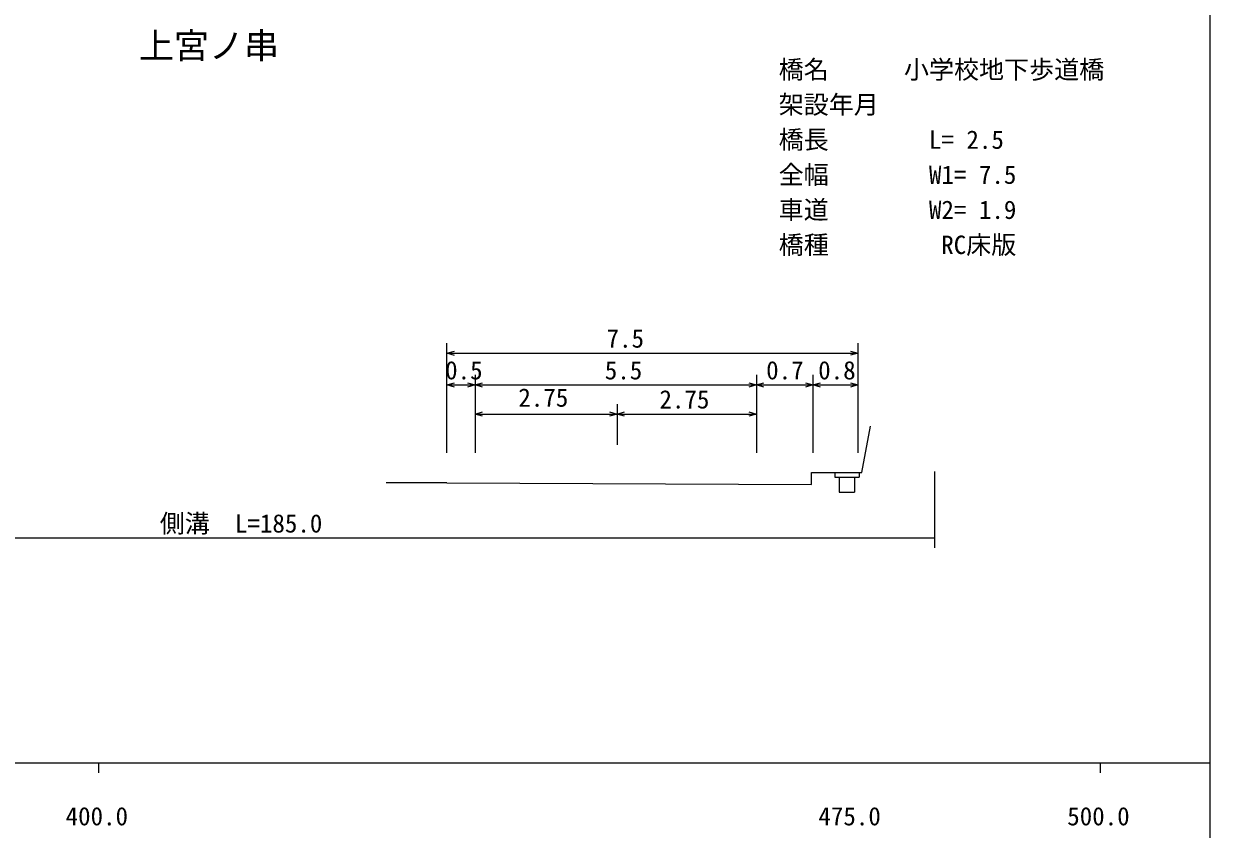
# Model space of a CAD drawing. Units: millimetres, scale not verified. Extents: x 40000 to 680000, y 20000 to 380000.
# Drawn here: x 460539 to 579000, y 198357 to 278781 of the extents above; entities that cross this region are included whole.
import ezdxf
from ezdxf.enums import TextEntityAlignment as Align

# ---------------------------------------------------------------- set-up
doc = ezdxf.new("R2010")
doc.units = ezdxf.units.MM
doc.header["$LTSCALE"] = 1000
for name, color, linetype, lineweight in [('M-BGD', 7, 'Continuous', 25), ('M-STR-HTXT', 7, 'Continuous', 13), ('M-TTL-BAND', 7, 'Continuous', 25)]:
    doc.layers.add(name, color=color, linetype=linetype, lineweight=lineweight)
doc.layers.add('M-BMK-HTXT', color=7, linetype='Continuous')
doc.styles.add('ＭＳ ゴシック', font='')
doc.styles.get('ＭＳ ゴシック').set_extended_font_data('MS Gothic')

msp = doc.modelspace()

# ---------------------------------------------------------------- linework, layer by layer
at = {"layer": 'M-BGD'}
for p, q in [((502788, 243720), (502788, 246890)), ((543820, 246890), (543820, 243720)), ((502788, 245890), (503538, 246103)), ((503538, 245674), (502788, 245890)), ((502788, 245890), (543820, 245890)), ((543070, 246105), (543820, 245890)), ((543820, 245890), (543070, 245676)), ((502788, 235940), (502788, 243720)), ((502788, 242720), (503538, 242934)), ((504856, 242936), (505606, 242720)), ((505606, 243720), (505606, 235940)), ((505606, 242720), (506356, 242934)), ((532944, 242936), (533694, 242720)), ((533694, 243720), (533694, 235940)), ((533694, 242720), (534444, 242934)), ((538579, 242936), (539329, 242720)), ((539329, 243720), (539329, 235940)), ((539329, 242720), (540079, 242934)), ((543070, 242936), (543820, 242720)), ((543820, 243720), (543820, 235940)), ((503538, 242504), (502788, 242720)), ((502788, 242720), (505606, 242720)), ((505606, 242720), (504856, 242506)), ((506356, 242504), (505606, 242720)), ((505606, 242720), (533694, 242720)), ((533694, 242720), (532944, 242506)), ((534444, 242504), (533694, 242720)), ((533694, 242720), (539329, 242720)), ((539329, 242720), (538579, 242506)), ((540079, 242504), (539329, 242720)), ((539329, 242720), (543820, 242720)), ((543820, 242720), (543070, 242506)), ((519782, 240814), (519782, 236732)), ((505606, 239814), (506356, 240028)), ((506356, 239599), (505606, 239814)), ((505606, 239814), (519782, 239814)), ((519032, 240030), (519782, 239814)), ((519782, 239814), (519032, 239601)), ((519782, 239814), (520532, 240028)), ((520532, 239599), (519782, 239814)), ((519782, 239814), (533694, 239814)), ((532944, 240030), (533694, 239814)), ((533694, 239814), (532944, 239601)), ((544229, 233984), (545073, 238611)), ((539183, 232793), (539183, 233984)), ((539183, 233984), (541516, 233984)), ((541516, 233984), (543931, 233984)), ((541516, 233984), (541516, 233521)), ((541516, 233521), (543931, 233521)), ((541963, 233521), (541963, 231999)), ((543468, 233521), (543468, 231999)), ((543931, 233984), (543931, 233521)), ((543931, 233984), (544229, 233984)), ((502788, 232946), (496713, 232946)), ((502788, 232946), (539183, 232793)), ((541963, 231999), (543468, 231999))]:
    msp.add_line(p, q, dxfattribs=at)
at = {"layer": 'M-STR-HTXT'}
for p, q in [((551508, 226468), (551508, 234072)), ((398790, 227468), (551508, 227468))]:
    msp.add_line(p, q, dxfattribs=at)
at = {"layer": 'M-TTL-BAND'}
for p, q in [((579000, 20000), (579000, 370000)), ((40000, 205000), (579000, 205000)), ((468000, 205000), (468000, 204000)), ((568000, 205000), (568000, 204000))]:
    msp.add_line(p, q, dxfattribs=at)

# ---------------------------------------------------------------- texts
at = {"layer": 'M-BGD', "style": 'ＭＳ ゴシック'}
for s, p in [('7.5', (518726, 245890)), ('0.5', (502612, 242720)), ('5.5', (518549, 242720)), ('0.7', (534663, 242720)), ('0.8', (539857, 242720)), ('2.75', (509921, 239990)), ('2.75', (524008, 239814))]:
    msp.add_text(s, height=1833, dxfattribs=at).set_placement(p, align=Align.BOTTOM_LEFT)
at = {"layer": 'M-BMK-HTXT', "style": 'ＭＳ ゴシック'}
msp.add_text('上宮ノ串', height=2566, dxfattribs=at).set_placement((472034, 274536), align=Align.BOTTOM_LEFT)
at = {"layer": 'M-STR-HTXT', "style": 'ＭＳ ゴシック'}
for s, p in [('橋名\u3000\u3000\u3000小学校地下歩道橋', (535911, 272742)), ('架設年月', (535911, 269242)), ('橋長\u3000\u3000\u3000\u3000L= 2.5', (535911, 265742)), ('全幅\u3000\u3000\u3000\u3000W1= 7.5', (535911, 262242)), ('車道\u3000\u3000\u3000\u3000W2= 1.9', (535911, 258742)), ('橋種\u3000       RC床版', (535911, 255242)), ('側溝\u3000L=185.0', (474123, 227430))]:
    msp.add_text(s, height=1833, dxfattribs=at).set_placement(p, align=Align.BOTTOM_LEFT)
at = {"layer": 'M-TTL-BAND', "style": 'ＭＳ ゴシック'}
for s, p in [('400.0', (464719, 198195)), ('475.0', (539875, 198195)), ('500.0', (564719, 198195))]:
    msp.add_text(s, height=1833, dxfattribs=at).set_placement(p, align=Align.BOTTOM_LEFT)

doc.saveas('drawing.dxf')
